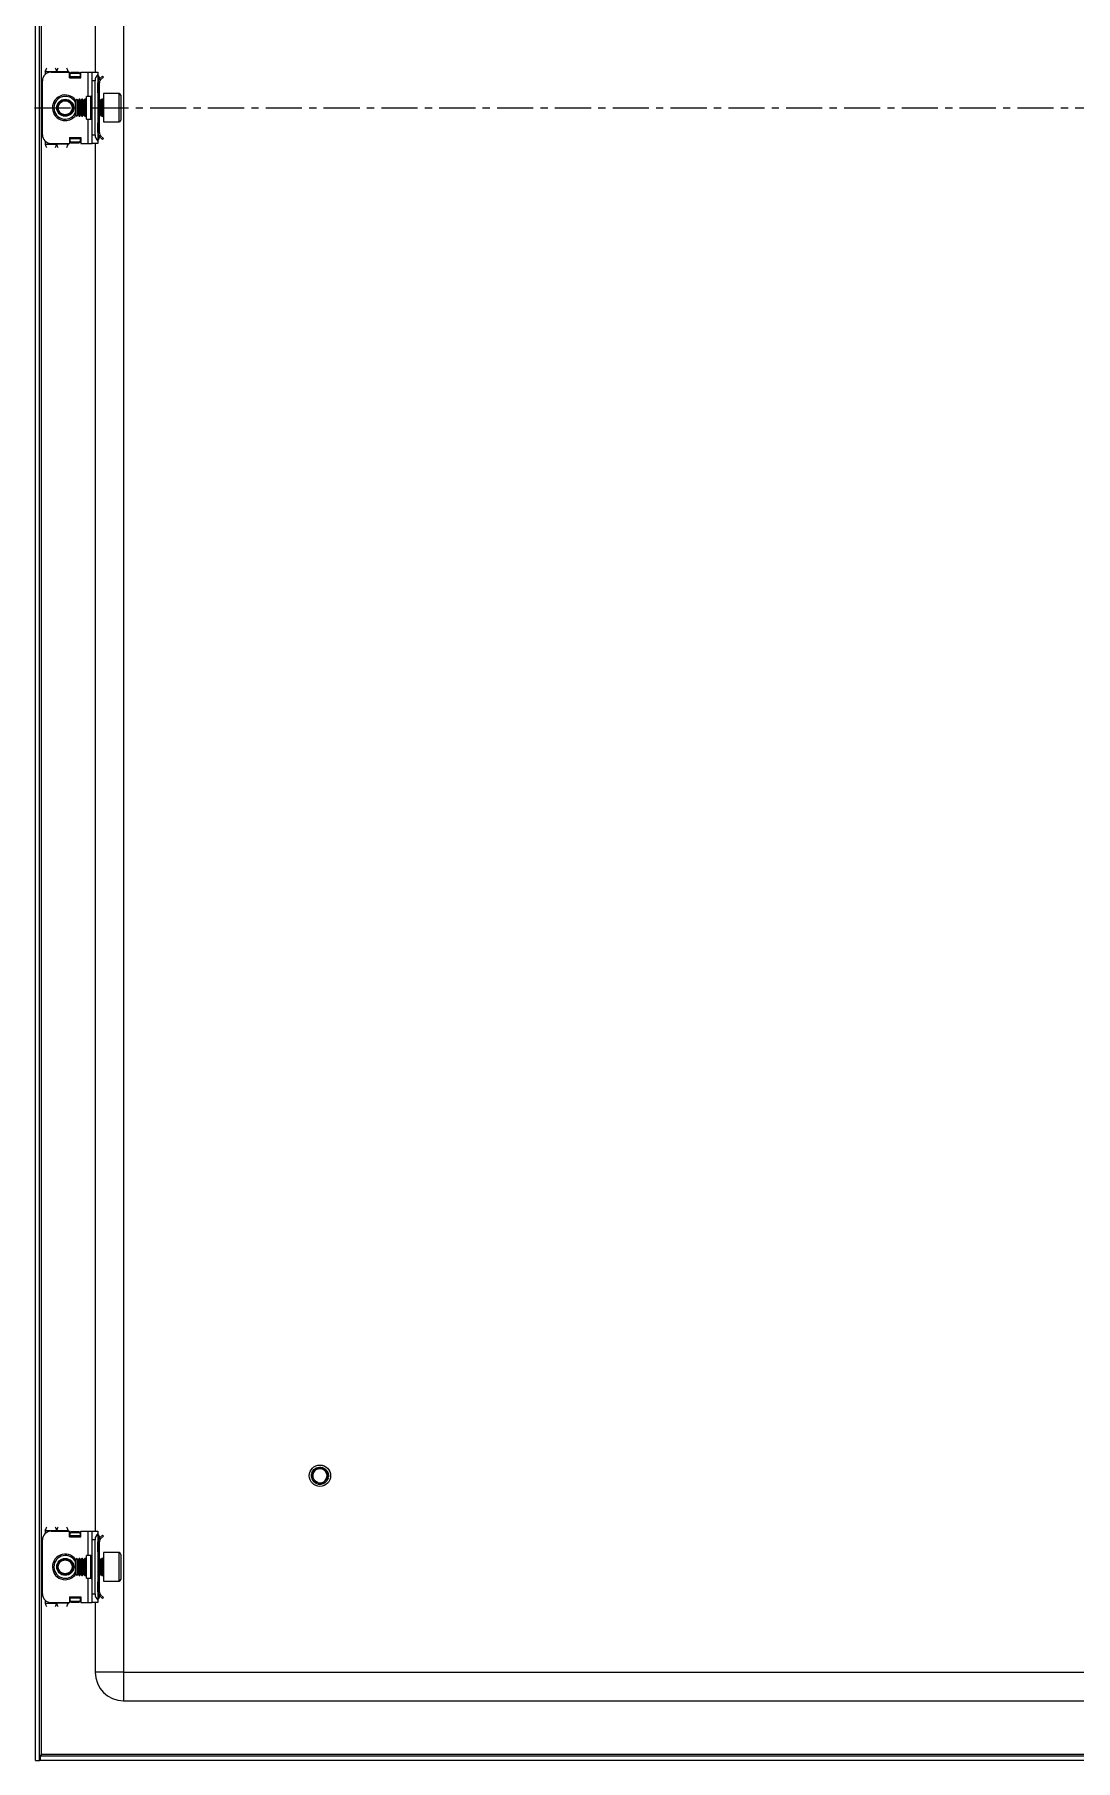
# Model space of a CAD drawing. Header units: millimetres. Extents: x -462 to 1373, y -390 to 999.
# Drawn here: x 627 to 992, y -290 to 316 of the extents above; entities that cross this region are included whole.
import ezdxf

# ---------------------------------------------------------------- set-up
doc = ezdxf.new("R2010")
doc.units = ezdxf.units.MM
doc.linetypes.add('CENTERX2', pattern=[20.32, 12.7, -2.54, 2.54, -2.54])
doc.layers.add('FORMAT', color=7, linetype='Continuous')

msp = doc.modelspace()

# ---------------------------------------------------------------- linework, layer by layer
at = {"color": 7, "linetype": 'Continuous', "lineweight": 25}
for p, q in [((626.82, -290.4), (626.82, 870.6)), ((628.32, -290.4), (628.32, 870.6)), ((657.82, 839.6), (657.82, -259.4)), ((647.82, 790.1), (647.82, 302.6)), ((629.32, 280.6), (629.32, 299.6)), ((630.32, 302.85), (630.32, 301.84)), ((632.32, 302.6), (638.82, 302.6)), ((638.32, 302.85), (638.32, 302.6)), ((638.82, 300.6), (638.82, 302.6)), ((639.02, 302.48), (638.82, 302.48)), ((638.82, 300.6), (642.82, 300.6)), ((639.02, 300.6), (639.02, 302.48)), ((639.07, 302.22), (639.57, 302.58)), ((639.57, 302.22), (639.07, 301.87)), ((639.07, 301.87), (639.07, 302.22)), ((639.07, 300.95), (639.07, 301.87)), ((639.07, 300.6), (639.07, 300.95)), ((639.57, 302.58), (639.57, 302.22)), ((639.57, 302.58), (642.07, 302.58)), ((639.57, 302.22), (642.07, 302.22)), ((642.07, 302.22), (642.07, 302.58)), ((642.07, 302.58), (642.57, 302.22)), ((642.57, 301.87), (642.07, 302.22)), ((642.57, 302.22), (642.57, 301.87)), ((642.57, 301.87), (642.57, 300.95)), ((642.57, 300.95), (642.57, 300.6)), ((642.82, 300.6), (642.82, 302.6)), ((642.82, 302.6), (645.32, 302.6)), ((645.32, 302.6), (646.82, 302.6)), ((646.82, 302.6), (648.82, 302.6)), ((646.82, 299.6), (646.82, 302.6)), ((646.82, 280.6), (646.82, 299.6)), ((647.82, 280.6), (647.82, 299.6)), ((648.82, 302.6), (648.82, 301.84)), ((648.82, 301.84), (648.82, 278.36)), ((648.82, 301.51), (649.03, 301.31)), ((649.32, 298.85), (648.82, 298.85)), ((648.82, 295.35), (648.82, 298.85)), ((649.32, 300.6), (649.32, 300.14)), ((649.32, 295.35), (649.32, 298.85)), ((649.4, 300.26), (650.38, 301.24)), ((649.76, 299.91), (649.4, 300.26)), ((649.76, 299.91), (650.73, 300.89)), ((650.38, 301.24), (650.73, 300.89)), ((641.37, 293.1), (640.82, 292.55)), ((640.82, 292.55), (640.82, 288.78)), ((641.43, 293.1), (641.37, 293.1)), ((641.37, 293.1), (641.37, 288.48)), ((641.82, 292.55), (641.43, 293.1)), ((641.43, 293.1), (641.43, 292.63)), ((641.43, 292.63), (641.43, 287.1)), ((642.21, 293.1), (641.82, 292.55)), ((641.82, 292.55), (641.82, 292.16)), ((641.82, 292.16), (641.82, 287.65)), ((642.43, 293.1), (642.21, 293.1)), ((642.21, 293.1), (642.21, 292.63)), ((642.21, 292.63), (642.21, 287.1)), ((642.82, 292.55), (642.43, 293.1)), ((642.43, 293.1), (642.43, 292.63)), ((642.43, 292.63), (642.43, 287.1)), ((643.21, 293.1), (642.82, 292.55)), ((642.82, 292.55), (642.82, 292.16)), ((642.82, 292.16), (642.82, 287.65)), ((643.43, 293.1), (643.21, 293.1)), ((643.21, 293.1), (643.21, 292.63)), ((643.21, 292.63), (643.21, 287.1)), ((643.82, 292.55), (643.43, 293.1)), ((643.43, 293.1), (643.43, 292.63)), ((643.43, 292.63), (643.43, 287.1)), ((644.21, 293.1), (643.82, 292.55)), ((643.82, 292.55), (643.82, 292.16)), ((643.82, 292.16), (643.82, 287.65)), ((644.43, 293.1), (644.21, 293.1)), ((644.21, 293.1), (644.21, 292.63)), ((644.21, 292.63), (644.21, 287.1)), ((644.82, 292.55), (644.43, 293.1)), ((644.43, 293.1), (644.43, 292.63)), ((644.43, 292.63), (644.43, 287.1)), ((646.32, 294.1), (644.82, 294.1)), ((644.82, 286.1), (644.82, 294.1)), ((649.32, 295.35), (648.82, 295.35)), ((649.21, 293.1), (648.82, 292.55)), ((649.43, 293.1), (649.21, 293.1)), ((649.21, 293.1), (649.21, 292.63)), ((649.21, 292.63), (649.21, 287.1)), ((649.32, 293.1), (649.32, 295.35)), ((649.82, 292.55), (649.43, 293.1)), ((649.43, 293.1), (649.43, 292.63)), ((649.43, 292.63), (649.43, 287.1)), ((650.21, 293.1), (649.82, 292.55)), ((649.82, 292.55), (649.82, 292.16)), ((649.82, 292.16), (649.82, 287.65)), ((650.57, 293.1), (650.21, 293.1)), ((650.21, 293.1), (650.21, 292.63)), ((650.21, 292.63), (650.21, 287.1)), ((656.22, 295.1), (650.82, 295.1)), ((650.82, 295.1), (650.82, 287.41)), ((656.82, 294.5), (656.82, 287.73)), ((640.82, 288.78), (640.82, 287.65)), ((640.82, 287.65), (641.37, 287.1)), ((641.37, 288.48), (641.37, 287.1)), ((641.37, 287.1), (641.43, 287.1)), ((641.43, 287.1), (641.82, 287.65)), ((641.82, 287.65), (642.21, 287.1)), ((642.21, 287.1), (642.43, 287.1)), ((642.43, 287.1), (642.82, 287.65)), ((642.82, 287.65), (643.21, 287.1)), ((643.21, 287.1), (643.43, 287.1)), ((643.43, 287.1), (643.82, 287.65)), ((643.82, 287.65), (644.21, 287.1)), ((644.21, 287.1), (644.43, 287.1)), ((644.43, 287.1), (644.82, 287.65)), ((644.82, 286.1), (646.32, 286.1)), ((648.82, 287.65), (649.21, 287.1)), ((649.21, 287.1), (649.43, 287.1)), ((649.32, 284.85), (649.32, 287.1)), ((649.43, 287.1), (649.82, 287.65)), ((649.82, 287.65), (650.21, 287.1)), ((650.21, 287.1), (650.57, 287.1)), ((650.82, 287.41), (650.82, 285.1)), ((650.82, 285.1), (656.22, 285.1)), ((656.82, 287.73), (656.82, 285.7)), ((638.82, 279.6), (638.82, 277.6)), ((638.82, 279.6), (642.82, 279.6)), ((639.02, 277.72), (639.02, 279.6)), ((639.07, 279.25), (639.07, 279.6)), ((639.07, 278.33), (639.07, 279.25)), ((642.57, 279.6), (642.57, 279.25)), ((642.57, 279.25), (642.57, 278.33)), ((642.82, 279.6), (642.82, 277.6)), ((646.82, 277.6), (646.82, 280.6)), ((648.82, 284.85), (649.32, 284.85)), ((648.82, 281.35), (648.82, 284.85)), ((649.32, 281.35), (648.82, 281.35)), ((649.03, 278.89), (648.82, 278.69)), ((649.32, 281.35), (649.32, 284.85)), ((649.32, 279.6), (649.32, 279.99)), ((649.76, 280.29), (649.4, 279.94)), ((649.4, 279.94), (650.38, 278.96)), ((649.76, 280.29), (650.73, 279.31)), ((650.38, 278.96), (650.73, 279.31)), ((630.32, 278.36), (630.32, 277.35)), ((632.32, 277.6), (638.82, 277.6)), ((638.32, 277.6), (638.32, 277.35)), ((638.82, 277.72), (639.02, 277.72)), ((639.07, 278.33), (639.57, 277.98)), ((639.07, 277.98), (639.07, 278.33)), ((639.57, 277.63), (639.07, 277.98)), ((642.07, 277.98), (639.57, 277.98)), ((639.57, 277.98), (639.57, 277.63)), ((642.07, 277.63), (639.57, 277.63)), ((642.07, 277.98), (642.57, 278.33)), ((642.07, 277.63), (642.07, 277.98)), ((642.57, 277.98), (642.07, 277.63)), ((642.57, 278.33), (642.57, 277.98)), ((642.82, 277.6), (645.32, 277.6)), ((645.32, 277.6), (646.82, 277.6)), ((648.82, 277.6), (646.82, 277.6)), ((647.82, 277.6), (647.82, -209.9)), ((648.82, 278.36), (648.82, 277.6)), ((725.28, -187.82), (725.55, -187.7)), ((725.84, -187.56), (726.13, -187.5)), ((726.22, -187.46), (726.18, -187.47)), ((726.37, -187.44), (726.55, -187.41)), ((727.36, -187.45), (727.32, -187.44)), ((727.54, -187.49), (727.49, -187.48)), ((727.72, -187.54), (727.67, -187.52)), ((727.72, -187.54), (727.92, -187.64)), ((727.89, -187.6), (727.85, -187.58)), ((728.25, -187.76), (728.21, -187.74)), ((728.25, -187.76), (728.25, -187.87)), ((728.43, -187.87), (728.39, -187.84)), ((723.83, -190.2), (723.82, -190.25)), ((723.82, -190.4), (723.82, -190.4)), ((723.83, -190.2), (723.89, -189.89)), ((723.85, -190), (723.84, -190.05)), ((723.88, -189.79), (723.87, -189.84)), ((723.93, -189.6), (723.92, -189.65)), ((723.98, -189.42), (723.97, -189.46)), ((724.03, -189.32), (724.15, -189.09)), ((724.04, -189.28), (724.14, -189.1)), ((724.53, -191.27), (724.36, -190.86)), ((724.66, -192.48), (724.54, -192.35)), ((724.55, -192.36), (724.56, -192.38)), ((724.58, -188.47), (724.7, -188.28)), ((724.66, -192.48), (724.69, -192.51)), ((724.8, -192.62), (724.84, -192.65)), ((724.96, -192.75), (725, -192.78)), ((725.12, -192.87), (725.16, -192.9)), ((726.45, -193.37), (725.98, -193.28)), ((726.62, -193.39), (727.37, -193.32)), ((727.51, -193.32), (727.55, -193.31)), ((727.7, -193.27), (727.75, -193.25)), ((727.89, -193.2), (727.94, -193.18)), ((728.27, -193.03), (728.04, -193.11)), ((728.08, -193.12), (728.13, -193.1)), ((728.44, -192.92), (728.24, -193.04)), ((728.26, -192.96), (728.31, -193)), ((728.27, -193.03), (728.31, -193)), ((728.6, -187.98), (728.56, -187.96)), ((728.6, -187.98), (728.81, -188.17)), ((728.76, -188.11), (728.72, -188.08)), ((728.91, -188.25), (728.88, -188.22)), ((729.04, -188.39), (729.01, -188.35)), ((729.63, -189.36), (729.63, -189.35)), ((729.73, -191.1), (729.66, -191.34)), ((729.69, -189.54), (729.68, -189.49)), ((729.68, -191.29), (729.7, -191.25)), ((729.74, -189.71), (729.73, -189.67)), ((729.73, -191.1), (729.75, -191.06)), ((729.78, -189.9), (729.77, -189.85)), ((729.78, -190.9), (729.78, -190.86)), ((729.82, -190.29), (729.79, -190.53)), ((729.82, -190.49), (729.79, -190.75)), ((729.8, -190.09), (729.8, -190.04)), ((729.8, -190.7), (729.81, -190.65)), ((729.82, -190.29), (729.81, -190.24)), ((729.82, -190.49), (729.82, -190.44)), ((630.32, -209.65), (630.32, -210.66)), ((632.32, -209.9), (638.82, -209.9)), ((638.32, -209.65), (638.32, -209.9)), ((638.82, -211.9), (638.82, -209.9)), ((639.02, -210.02), (638.82, -210.02)), ((638.82, -211.9), (642.82, -211.9)), ((639.02, -211.9), (639.02, -210.02)), ((639.07, -210.28), (639.57, -209.92)), ((639.57, -210.28), (639.07, -210.63)), ((639.07, -210.63), (639.07, -210.28)), ((639.07, -211.55), (639.07, -210.63)), ((639.07, -211.9), (639.07, -211.55)), ((639.57, -209.92), (639.57, -210.28)), ((639.57, -209.92), (642.07, -209.92)), ((639.57, -210.28), (642.07, -210.28)), ((642.07, -210.28), (642.07, -209.92)), ((642.07, -209.92), (642.57, -210.28)), ((642.57, -210.63), (642.07, -210.28)), ((642.57, -210.28), (642.57, -210.63)), ((642.57, -210.63), (642.57, -211.55)), ((642.57, -211.55), (642.57, -211.9)), ((642.82, -211.9), (642.82, -209.9)), ((642.82, -209.9), (645.32, -209.9)), ((645.32, -209.9), (646.82, -209.9)), ((646.82, -212.9), (646.82, -209.9)), ((646.82, -209.9), (648.82, -209.9)), ((648.82, -209.9), (648.82, -210.66)), ((648.82, -210.66), (648.82, -234.14)), ((648.82, -210.99), (649.03, -211.19)), ((649.32, -211.9), (649.32, -212.36)), ((649.4, -212.24), (650.38, -211.26)), ((649.76, -212.59), (650.73, -211.61)), ((650.38, -211.26), (650.73, -211.61)), ((629.32, -231.9), (629.32, -212.9)), ((646.82, -231.9), (646.82, -212.9)), ((647.82, -231.9), (647.82, -212.9)), ((649.32, -213.65), (648.82, -213.65)), ((648.82, -217.15), (648.82, -213.65)), ((649.32, -217.15), (648.82, -217.15)), ((649.32, -217.15), (649.32, -213.65)), ((649.32, -219.4), (649.32, -217.15)), ((649.76, -212.59), (649.4, -212.24)), ((656.22, -217.4), (650.82, -217.4)), ((650.82, -217.4), (650.82, -227.4)), ((656.82, -218), (656.82, -226.8)), ((641.37, -219.4), (640.82, -219.95)), ((640.82, -219.95), (640.82, -224.85)), ((641.43, -219.4), (641.37, -219.4)), ((641.37, -219.4), (641.37, -225.4)), ((641.82, -219.95), (641.43, -219.4)), ((641.43, -219.4), (641.43, -224.93)), ((642.21, -219.4), (641.82, -219.95)), ((641.82, -219.95), (641.82, -224.46)), ((642.43, -219.4), (642.21, -219.4)), ((642.21, -219.4), (642.21, -224.93)), ((642.82, -219.95), (642.43, -219.4)), ((642.43, -219.4), (642.43, -224.93)), ((643.21, -219.4), (642.82, -219.95)), ((642.82, -219.95), (642.82, -224.46)), ((643.43, -219.4), (643.21, -219.4)), ((643.21, -219.4), (643.21, -224.93)), ((643.82, -219.95), (643.43, -219.4)), ((643.43, -219.4), (643.43, -224.93)), ((644.21, -219.4), (643.82, -219.95)), ((643.82, -219.95), (643.82, -224.46)), ((644.43, -219.4), (644.21, -219.4)), ((644.21, -219.4), (644.21, -224.93)), ((644.82, -219.95), (644.43, -219.4)), ((644.43, -219.4), (644.43, -224.93)), ((646.32, -218.4), (644.82, -218.4)), ((644.82, -226.4), (644.82, -218.4)), ((649.21, -219.4), (648.82, -219.95)), ((649.43, -219.4), (649.21, -219.4)), ((649.21, -219.4), (649.21, -224.93)), ((649.82, -219.95), (649.43, -219.4)), ((649.43, -219.4), (649.43, -224.93)), ((650.21, -219.4), (649.82, -219.95)), ((649.82, -219.95), (649.82, -224.46)), ((650.57, -219.4), (650.21, -219.4)), ((650.21, -219.4), (650.21, -224.93)), ((640.82, -224.85), (641.37, -225.4)), ((641.37, -225.4), (641.43, -225.4)), ((641.43, -225.4), (641.82, -224.85)), ((641.43, -224.93), (641.43, -225.4)), ((641.82, -224.46), (641.82, -224.85)), ((641.82, -224.85), (642.21, -225.4)), ((642.21, -224.93), (642.21, -225.4)), ((642.21, -225.4), (642.43, -225.4)), ((642.43, -225.4), (642.82, -224.85)), ((642.43, -224.93), (642.43, -225.4)), ((642.82, -224.46), (642.82, -224.85)), ((642.82, -224.85), (643.21, -225.4)), ((643.21, -224.93), (643.21, -225.4)), ((643.21, -225.4), (643.43, -225.4)), ((643.43, -225.4), (643.82, -224.85)), ((643.43, -224.93), (643.43, -225.4)), ((643.82, -224.46), (643.82, -224.85)), ((643.82, -224.85), (644.21, -225.4)), ((644.21, -224.93), (644.21, -225.4)), ((644.21, -225.4), (644.43, -225.4)), ((644.43, -225.4), (644.82, -224.85)), ((644.43, -224.93), (644.43, -225.4)), ((644.82, -226.4), (646.32, -226.4)), ((648.82, -224.85), (649.21, -225.4)), ((648.82, -231.15), (648.82, -227.65)), ((648.82, -227.65), (649.32, -227.65)), ((649.21, -224.93), (649.21, -225.4)), ((649.21, -225.4), (649.43, -225.4)), ((649.32, -227.65), (649.32, -225.4)), ((649.32, -231.15), (649.32, -227.65)), ((649.43, -225.4), (649.82, -224.85)), ((649.43, -224.93), (649.43, -225.4)), ((649.82, -224.46), (649.82, -224.85)), ((649.82, -224.85), (650.21, -225.4)), ((650.21, -224.93), (650.21, -225.4)), ((650.21, -225.4), (650.57, -225.4)), ((650.82, -227.4), (656.22, -227.4)), ((630.32, -234.14), (630.32, -235.15)), ((632.32, -234.9), (638.82, -234.9)), ((638.32, -234.9), (638.32, -235.15)), ((638.82, -232.9), (638.82, -234.9)), ((638.82, -232.9), (642.82, -232.9)), ((638.82, -234.78), (639.02, -234.78)), ((639.02, -234.78), (639.02, -232.9)), ((639.07, -233.25), (639.07, -232.9)), ((639.07, -234.17), (639.07, -233.25)), ((639.07, -234.52), (639.07, -234.17)), ((639.07, -234.17), (639.57, -234.52)), ((639.57, -234.87), (639.07, -234.52)), ((639.57, -234.52), (639.57, -234.87)), ((642.07, -234.52), (639.57, -234.52)), ((642.07, -234.87), (639.57, -234.87)), ((642.07, -234.52), (642.57, -234.17)), ((642.07, -234.87), (642.07, -234.52)), ((642.57, -234.52), (642.07, -234.87)), ((642.57, -232.9), (642.57, -233.25)), ((642.57, -233.25), (642.57, -234.17)), ((642.57, -234.17), (642.57, -234.52)), ((642.82, -232.9), (642.82, -234.9)), ((642.82, -234.9), (645.32, -234.9)), ((645.32, -234.9), (646.82, -234.9)), ((646.82, -234.9), (646.82, -231.9)), ((648.82, -234.9), (646.82, -234.9)), ((647.82, -234.9), (647.82, -259.4)), ((649.32, -231.15), (648.82, -231.15)), ((649.03, -233.61), (648.82, -233.81)), ((648.82, -234.14), (648.82, -234.9)), ((649.32, -232.9), (649.32, -232.51)), ((649.76, -232.21), (649.4, -232.56)), ((649.4, -232.56), (650.38, -233.54)), ((649.76, -232.21), (650.73, -233.19)), ((650.38, -233.54), (650.73, -233.19)), ((657.82, -259.4), (1341.82, -259.4)), ((657.82, -269.4), (1341.82, -269.4)), ((626.82, -290.4), (628.32, -290.4)), ((1371.12, -288.9), (628.52, -288.9)), ((628.52, -288.9), (628.52, -290.4)), ((1371.12, -290.4), (628.52, -290.4)), ((628.67, -288.9), (628.92, -288.3))]:
    msp.add_line(p, q, dxfattribs=at)
at = {"color": 8, "linetype": 'Continuous', "lineweight": 18}
for p, q in [((628.92, -288.3), (628.92, 868.5)), ((630.32, 302.85), (634.32, 302.85)), ((634.32, 302.85), (638.32, 302.85)), ((642.57, 300.95), (639.07, 300.95)), ((645.32, 294.1), (645.32, 302.6)), ((647.82, 299.6), (646.82, 299.6)), ((648.82, 301.1), (649.03, 301.31)), ((648.82, 300.6), (649.32, 300.6)), ((646.32, 286.1), (646.32, 294.1)), ((650.57, 287.1), (650.57, 293.1)), ((656.22, 287.41), (656.22, 295.1)), ((645.32, 277.6), (645.32, 286.1)), ((656.22, 285.1), (656.22, 287.41)), ((639.07, 279.25), (642.57, 279.25)), ((646.82, 280.6), (647.82, 280.6)), ((648.82, 279.6), (649.32, 279.6)), ((648.82, 279.1), (649.03, 278.89)), ((630.32, 277.35), (634.32, 277.35)), ((638.32, 277.35), (634.32, 277.35)), ((630.32, -209.65), (634.32, -209.65)), ((634.32, -209.65), (638.32, -209.65)), ((642.57, -211.55), (639.07, -211.55)), ((645.32, -218.4), (645.32, -209.9)), ((648.82, -211.4), (649.03, -211.19)), ((648.82, -211.9), (649.32, -211.9)), ((647.82, -212.9), (646.82, -212.9)), ((656.22, -227.4), (656.22, -217.4)), ((646.32, -226.4), (646.32, -218.4)), ((650.57, -220.78), (650.57, -219.4)), ((650.57, -225.4), (650.57, -220.78)), ((645.32, -234.9), (645.32, -226.4)), ((630.32, -235.15), (634.32, -235.15)), ((638.32, -235.15), (634.32, -235.15)), ((639.07, -233.25), (642.57, -233.25)), ((646.82, -231.9), (647.82, -231.9)), ((648.82, -232.9), (649.32, -232.9)), ((648.82, -233.4), (649.03, -233.61)), ((657.82, -259.4), (647.82, -259.4)), ((657.82, -259.4), (657.82, -269.4)), ((1370.72, -288.3), (628.92, -288.3))]:
    msp.add_line(p, q, dxfattribs=at)
at = {"color": 7, "linetype": 'Continuous', "lineweight": 25}
for centre, radius in [((637.32, 290.1), 3), ((637.32, 290.1), 2.76), ((637.32, 290.1), 2.45), ((726.82, -190.4), 3.75), ((637.32, -222.4), 3), ((637.32, -222.4), 2.76), ((637.32, -222.4), 2.45)]:
    msp.add_circle(centre, radius, dxfattribs=at)
for centre, radius, start, end in [((632.32, 299.6), 3, 90, 180), ((650.82, 299.6), 3, 131.81031, 180), ((648.32, 300.6), 1, 360, 45), ((637.32, 290.1), 4, 90, 331.04498), ((637.32, 290.1), 4, 28.95502, 90), ((646.32, 294.6), 0.5, 270, 360), ((650.57, 293.35), 0.25, 270, 0), ((656.22, 294.5), 0.6, 0, 90), ((646.32, 285.6), 0.5, 0, 90), ((650.57, 286.85), 0.25, 360, 90), ((656.22, 285.7), 0.6, 270, 360), ((632.32, 280.6), 3, 180, 270), ((650.82, 280.6), 3, 180, 228.18969), ((648.32, 279.6), 1, 315, 360), ((726.82, -190.4), 2.5, 48.59442, 108.59442), ((726.82, -190.4), 3, 180, 220.74374), ((726.82, -190.4), 2.5, 168.59442, 190.51652), ((726.82, -190.4), 2.5, 108.59442, 168.59442), ((726.82, -190.4), 3, 239.92857, 266.21929), ((726.82, -190.4), 2.5, 255.88813, 288.59442), ((726.82, -190.4), 2.5, 288.59442, 348.59442), ((726.82, -190.4), 2.5, 348.59442, 48.59442), ((632.32, -212.9), 3, 90, 180), ((650.82, -212.9), 3, 131.81031, 180), ((648.32, -211.9), 1, 360, 45), ((646.32, -217.9), 0.5, 270, 360), ((656.22, -218), 0.6, 0, 90), ((637.32, -222.4), 4, 90, 331.04498), ((637.32, -222.4), 4, 28.95502, 90), ((650.57, -219.15), 0.25, 270, 0), ((646.32, -226.9), 0.5, 0, 90), ((650.57, -225.65), 0.25, 360, 90), ((656.22, -226.8), 0.6, 270, 360), ((632.32, -231.9), 3, 180, 270), ((650.82, -231.9), 3, 180, 228.18969), ((648.32, -232.9), 1, 315, 360), ((657.82, -259.4), 10, 180, 270)]:
    msp.add_arc(centre, radius, start, end, dxfattribs=at)
at = {"color": 8, "linetype": 'Continuous', "lineweight": 18}
for centre, start, end in [((637.32, 290.1), 35.46217, 270), ((637.32, 290.1), 270, 324.53783), ((637.32, -222.4), 35.46217, 270), ((637.32, -222.4), 270, 324.53783)]:
    msp.add_arc(centre, 4.5, start, end, dxfattribs=at)
at = {"color": 7, "linetype": 'Continuous', "lineweight": 25}
for points, knots in [([(630.32, 302.85), (630.41, 303.09), (630.6, 303.58), (630.8, 303.98), (630.89, 304.17)], [0, 0, 0, 0, 0.502065, 1, 1, 1, 1]), ([(633.75, 304.16), (633.83, 304.01), (634, 303.66), (634.19, 303.17), (634.3, 302.89), (634.32, 302.85)], [0, 0, 0, 0, 0.4154826, 0.9171518, 1, 1, 1, 1]), ([(634.32, 302.85), (634.41, 303.09), (634.6, 303.58), (634.8, 303.98), (634.89, 304.17)], [0, 0, 0, 0, 0.502065, 1, 1, 1, 1]), ([(637.75, 304.16), (637.83, 304.01), (638, 303.66), (638.19, 303.17), (638.3, 302.89), (638.32, 302.85)], [0, 0, 0, 0, 0.415483, 0.917152, 1, 1, 1, 1]), ([(649.4, 300.26), (649.25, 300.08), (648.95, 299.7), (648.82, 299.17), (648.82, 298.89), (648.82, 298.85)], [0, 0, 0, 0, 0.461863, 0.923726, 1, 1, 1, 1]), ([(649.76, 299.91), (649.64, 299.76), (649.46, 299.53), (649.34, 299.15), (649.32, 298.95), (649.32, 298.85)], [0, 0, 0, 0, 0.485042, 0.738404, 1, 1, 1, 1]), ([(648.82, 281.35), (648.84, 281.11), (648.9, 280.63), (649.18, 280.17), (649.38, 279.96), (649.4, 279.94)], [0, 0, 0, 0, 0.4618628, 0.9237257, 1, 1, 1, 1]), ([(649.32, 281.35), (649.34, 281.16), (649.37, 280.87), (649.56, 280.52), (649.69, 280.37), (649.76, 280.29)], [0, 0, 0, 0, 0.485042, 0.738404, 1, 1, 1, 1]), ([(630.89, 276.04), (630.81, 276.2), (630.64, 276.54), (630.45, 277.03), (630.33, 277.31), (630.32, 277.35)], [0, 0, 0, 0, 0.4154826, 0.9171518, 1, 1, 1, 1]), ([(634.32, 277.35), (634.22, 277.11), (634.03, 276.62), (633.84, 276.22), (633.75, 276.03)], [0, 0, 0, 0, 0.502065, 1, 1, 1, 1]), ([(634.89, 276.04), (634.81, 276.2), (634.64, 276.54), (634.45, 277.03), (634.33, 277.31), (634.32, 277.35)], [0, 0, 0, 0, 0.415483, 0.917152, 1, 1, 1, 1]), ([(638.32, 277.35), (638.22, 277.11), (638.03, 276.62), (637.84, 276.22), (637.75, 276.03)], [0, 0, 0, 0, 0.502065, 1, 1, 1, 1]), ([(723.98, -189.42), (724.19, -188.99), (724.51, -188.35), (725.09, -187.95), (725.3, -187.82)], [0, 0, 0, 0, 0.657042, 1, 1, 1, 1]), ([(725.11, -187.93), (725.12, -187.92), (725.17, -187.89), (725.23, -187.87), (725.27, -187.85)], [0, 0, 0, 0, 0.230751, 1, 1, 1, 1]), ([(725.28, -187.82), (725.27, -187.83), (725.26, -187.84), (725.25, -187.84), (725.24, -187.85)], [0, 0, 0, 0, 0.480194, 1, 1, 1, 1]), ([(725.28, -187.82), (725.31, -187.84), (725.37, -187.88), (725.44, -187.95), (725.48, -188), (725.49, -188.02)], [0, 0, 0, 0, 0.362858, 0.693435, 1, 1, 1, 1]), ([(725.64, -188.08), (725.63, -188.08), (725.59, -188.07), (725.52, -188.04), (725.44, -187.99), (725.36, -187.92), (725.32, -187.85), (725.3, -187.82)], [0, 0, 0, 0, 0.084477, 0.253367, 0.470159, 0.686909, 1, 1, 1, 1]), ([(725.46, -187.72), (725.45, -187.73), (725.44, -187.74), (725.42, -187.74), (725.42, -187.75)], [0, 0, 0, 0, 0.477867, 1, 1, 1, 1]), ([(725.57, -188.03), (725.57, -188.01), (725.56, -187.96), (725.53, -187.89), (725.48, -187.81), (725.44, -187.77), (725.42, -187.75)], [0, 0, 0, 0, 0.154183, 0.462567, 0.728091, 1, 1, 1, 1]), ([(725.46, -187.72), (725.49, -187.75), (725.55, -187.78), (725.61, -187.86), (725.66, -187.94), (725.69, -188), (725.69, -188.04), (725.69, -188.05)], [0, 0, 0, 0, 0.260762, 0.494805, 0.723794, 0.94279, 1, 1, 1, 1]), ([(725.65, -187.64), (725.64, -187.64), (725.63, -187.65), (725.61, -187.65), (725.6, -187.66)], [0, 0, 0, 0, 0.476486, 1, 1, 1, 1]), ([(725.74, -188.05), (725.74, -188.04), (725.74, -187.98), (725.73, -187.9), (725.7, -187.81), (725.66, -187.73), (725.62, -187.68), (725.6, -187.66)], [0, 0, 0, 0, 0.114393, 0.350182, 0.585971, 0.790611, 1, 1, 1, 1]), ([(725.65, -187.64), (725.67, -187.63), (725.73, -187.6), (725.8, -187.59), (725.84, -187.58)], [0, 0, 0, 0, 0.301025, 1, 1, 1, 1]), ([(725.65, -187.64), (725.68, -187.66), (725.73, -187.71), (725.78, -187.78), (725.82, -187.87), (725.84, -187.95), (725.85, -188.01), (725.84, -188.05), (725.84, -188.06)], [0, 0, 0, 0, 0.218347, 0.41099, 0.598711, 0.777744, 0.945667, 1, 1, 1, 1]), ([(725.84, -187.56), (725.83, -187.57), (725.82, -187.57), (725.8, -187.58), (725.8, -187.58)], [0, 0, 0, 0, 0.4765794, 1, 1, 1, 1]), ([(725.87, -188.06), (725.87, -188.06), (725.89, -188.02), (725.89, -187.95), (725.9, -187.85), (725.88, -187.75), (725.85, -187.66), (725.81, -187.61), (725.8, -187.58)], [0, 0, 0, 0, 0.019058, 0.219488, 0.419831, 0.620151, 0.807785, 1, 1, 1, 1]), ([(725.84, -187.56), (725.87, -187.59), (725.91, -187.64), (725.96, -187.72), (725.98, -187.81), (725.99, -187.89), (725.99, -187.96), (725.98, -188), (725.97, -188.02)], [0, 0, 0, 0, 0.213002, 0.396975, 0.575181, 0.744364, 0.902779, 1, 1, 1, 1]), ([(726.03, -187.5), (726.03, -187.51), (726.01, -187.51), (726, -187.51), (725.99, -187.52)], [0, 0, 0, 0, 0.4789775, 1, 1, 1, 1]), ([(725.99, -188.02), (726, -187.99), (726.03, -187.94), (726.04, -187.85), (726.05, -187.76), (726.04, -187.65), (726.01, -187.57), (725.99, -187.52)], [0, 0, 0, 0, 0.147065, 0.321231, 0.495346, 0.669443, 1, 1, 1, 1]), ([(726.29, -187.8), (726.28, -187.81), (726.26, -187.86), (726.2, -187.94), (726.1, -188), (726.05, -188.02), (726.02, -188.03)], [0, 0, 0, 0, 0.153621, 0.528305, 0.811762, 1, 1, 1, 1]), ([(726.03, -187.5), (726.05, -187.53), (726.09, -187.59), (726.12, -187.68), (726.13, -187.76), (726.13, -187.84), (726.11, -187.92), (726.09, -187.97), (726.07, -188), (726.06, -188.01)], [0, 0, 0, 0, 0.195461, 0.359649, 0.517607, 0.666788, 0.806268, 0.936243, 1, 1, 1, 1]), ([(726.11, -187.96), (726.11, -187.96), (726.14, -187.92), (726.17, -187.83), (726.2, -187.72), (726.2, -187.63), (726.2, -187.55), (726.18, -187.5), (726.18, -187.47)], [0, 0, 0, 0, 0.001313, 0.309582, 0.493731, 0.677835, 0.837663, 1, 1, 1, 1]), ([(726.14, -187.97), (726.17, -187.95), (726.22, -187.91), (726.26, -187.84), (726.28, -187.81), (726.29, -187.8)], [0, 0, 0, 0, 0.41332, 0.833507, 1, 1, 1, 1]), ([(726.22, -187.46), (726.23, -187.49), (726.26, -187.54), (726.27, -187.62), (726.27, -187.71), (726.26, -187.78), (726.23, -187.87), (726.18, -187.93), (726.15, -187.96)], [0, 0, 0, 0, 0.162579, 0.32416, 0.478216, 0.623372, 0.759205, 1, 1, 1, 1]), ([(726.22, -187.46), (726.25, -187.45), (726.57, -187.39), (727.21, -187.38), (727.87, -187.56), (728.2, -187.74), (728.27, -187.77)], [0, 0, 0, 0, 0.044285, 0.46488, 0.894202, 1, 1, 1, 1]), ([(728.26, -188.08), (728.2, -188.05), (727.87, -187.87), (727.2, -187.69), (726.58, -187.72), (726.29, -187.8), (726.29, -187.8)], [0, 0, 0, 0, 0.102158, 0.551599, 0.99962, 1, 1, 1, 1]), ([(726.65, -187.43), (726.72, -187.42), (726.89, -187.39), (727.06, -187.41), (727.16, -187.42)], [0, 0, 0, 0, 0.399625, 1, 1, 1, 1]), ([(727.31, -187.46), (727.36, -187.46), (727.52, -187.47), (727.66, -187.52), (727.75, -187.55)], [0, 0, 0, 0, 0.353316, 1, 1, 1, 1]), ([(728.19, -188.06), (728.19, -188.05), (728.18, -188.02), (728.19, -187.95), (728.22, -187.86), (728.25, -187.8), (728.27, -187.77)], [0, 0, 0, 0, 0.058255, 0.305509, 0.64716, 1, 1, 1, 1]), ([(728.27, -188.08), (728.29, -188.06), (728.32, -188.01), (728.36, -187.93), (728.38, -187.87), (728.39, -187.84)], [0, 0, 0, 0, 0.351509, 0.671861, 1, 1, 1, 1]), ([(728.43, -187.87), (728.42, -187.9), (728.42, -187.97), (728.39, -188.07), (728.35, -188.15), (728.31, -188.2), (728.29, -188.22), (728.29, -188.22)], [0, 0, 0, 0, 0.275174, 0.522846, 0.765225, 0.99702, 1, 1, 1, 1]), ([(724.31, -190.11), (724.3, -190.12), (724.29, -190.16), (724.24, -190.21), (724.19, -190.26), (724.13, -190.31), (724.05, -190.35), (723.96, -190.38), (723.89, -190.4), (723.84, -190.4), (723.82, -190.4)], [0, 0, 0, 0, 0.060221, 0.18113, 0.301988, 0.42281, 0.589437, 0.75603, 0.87711, 1, 1, 1, 1]), ([(723.82, -190.41), (723.82, -190.36), (723.81, -190.28), (723.83, -190.2), (723.84, -190.18)], [0, 0, 0, 0, 0.659859, 1, 1, 1, 1]), ([(724.18, -190.27), (724.15, -190.26), (724.09, -190.24), (724, -190.23), (723.91, -190.23), (723.85, -190.25), (723.82, -190.25)], [0, 0, 0, 0, 0.237597, 0.5167288, 0.7555275, 1, 1, 1, 1]), ([(723.82, -190.41), (723.85, -190.39), (723.91, -190.36), (724, -190.33), (724.06, -190.33), (724.09, -190.33)], [0, 0, 0, 0, 0.371226, 0.708872, 1, 1, 1, 1]), ([(724.75, -192.18), (724.72, -192.16), (724.48, -191.94), (724.13, -191.48), (723.89, -190.87), (723.84, -190.52), (723.82, -190.4)], [0, 0, 0, 0, 0.050685, 0.485619, 0.826643, 1, 1, 1, 1]), ([(723.83, -190.2), (723.86, -190.19), (723.92, -190.16), (724.02, -190.14), (724.11, -190.14), (724.19, -190.16), (724.24, -190.18), (724.26, -190.19)], [0, 0, 0, 0, 0.235039, 0.445532, 0.651268, 0.847853, 1, 1, 1, 1]), ([(724.28, -190.16), (724.26, -190.14), (724.2, -190.1), (724.11, -190.06), (724.02, -190.04), (723.93, -190.03), (723.87, -190.04), (723.84, -190.05)], [0, 0, 0, 0, 0.189173, 0.404697, 0.62022, 0.807935, 1, 1, 1, 1]), ([(723.85, -190), (723.88, -189.99), (723.94, -189.96), (724.04, -189.96), (724.13, -189.97), (724.21, -189.99), (724.27, -190.02), (724.31, -190.05), (724.31, -190.06)], [0, 0, 0, 0, 0.214065, 0.402363, 0.585629, 0.760234, 0.923894, 1, 1, 1, 1]), ([(724.34, -190.05), (724.33, -190.04), (724.3, -190), (724.24, -189.95), (724.15, -189.9), (724.06, -189.86), (723.97, -189.84), (723.9, -189.84), (723.87, -189.84)], [0, 0, 0, 0, 0.069872, 0.258455, 0.446951, 0.635422, 0.81547, 1, 1, 1, 1]), ([(723.88, -189.79), (723.92, -189.79), (723.98, -189.77), (724.08, -189.78), (724.16, -189.8), (724.24, -189.84), (724.3, -189.88), (724.33, -189.91), (724.34, -189.93)], [0, 0, 0, 0, 0.2088985, 0.3885872, 0.5624279, 0.7272952, 0.881578, 1, 1, 1, 1]), ([(724.35, -189.9), (724.33, -189.88), (724.3, -189.84), (724.24, -189.78), (724.17, -189.73), (724.09, -189.69), (724, -189.66), (723.94, -189.65), (723.92, -189.65)], [0, 0, 0, 0, 0.137266, 0.30795, 0.478578, 0.649185, 0.822833, 1, 1, 1, 1]), ([(723.93, -189.6), (723.96, -189.6), (724.02, -189.6), (724.1, -189.61), (724.18, -189.64), (724.25, -189.69), (724.31, -189.74), (724.35, -189.79), (724.37, -189.83), (724.37, -189.85)], [0, 0, 0, 0, 0.165667, 0.330522, 0.488809, 0.638525, 0.778629, 0.909213, 1, 1, 1, 1]), ([(724.35, -189.76), (724.34, -189.75), (724.32, -189.71), (724.27, -189.64), (724.2, -189.57), (724.12, -189.52), (724.04, -189.48), (723.99, -189.47), (723.97, -189.46)], [0, 0, 0, 0, 0.076151, 0.276704, 0.47712, 0.677473, 0.837574, 1, 1, 1, 1]), ([(723.98, -189.42), (724.01, -189.42), (724.07, -189.43), (724.15, -189.46), (724.22, -189.5), (724.28, -189.56), (724.32, -189.61), (724.35, -189.68), (724.37, -189.73), (724.38, -189.77), (724.38, -189.78)], [0, 0, 0, 0, 0.1540267, 0.3070949, 0.4528616, 0.5901228, 0.718565, 0.8388555, 0.9524699, 1, 1, 1, 1]), ([(724.06, -189.29), (724.07, -189.23), (724.1, -189.1), (724.17, -188.99), (724.2, -188.93)], [0, 0, 0, 0, 0.462482, 1, 1, 1, 1]), ([(724.19, -189.01), (724.21, -188.94), (724.29, -188.73), (724.46, -188.57), (724.57, -188.46)], [0, 0, 0, 0, 0.333789, 1, 1, 1, 1]), ([(724.27, -188.88), (724.29, -188.83), (724.39, -188.53), (724.64, -188.32), (724.84, -188.14)], [0, 0, 0, 0, 0.171865, 1, 1, 1, 1]), ([(724.31, -190.07), (724.3, -190.17), (724.29, -190.44), (724.33, -190.7), (724.36, -190.86)], [0, 0, 0, 0, 0.408521, 1, 1, 1, 1]), ([(724.37, -189.91), (724.37, -189.91), (724.36, -189.96), (724.34, -190.01), (724.31, -190.06), (724.31, -190.07)], [0, 0, 0, 0, 0.157682, 0.8030401, 1, 1, 1, 1]), ([(725.66, -188.04), (725.59, -188.08), (725.27, -188.26), (724.78, -188.73), (724.47, -189.31), (724.38, -189.65), (724.37, -189.71)], [0, 0, 0, 0, 0.104785, 0.513079, 0.918136, 1, 1, 1, 1]), ([(724.37, -189.71), (724.37, -189.74), (724.38, -189.81), (724.37, -189.87), (724.37, -189.91)], [0, 0, 0, 0, 0.544473, 1, 1, 1, 1]), ([(724.55, -188.43), (724.55, -188.44), (724.53, -188.46), (724.52, -188.48), (724.51, -188.49)], [0, 0, 0, 0, 0.296796, 1, 1, 1, 1]), ([(725.81, -192.63), (725.74, -192.6), (725.42, -192.44), (724.9, -192.02), (724.65, -191.52), (724.53, -191.27)], [0, 0, 0, 0, 0.130652, 0.560007, 1, 1, 1, 1]), ([(724.55, -192.36), (724.56, -192.33), (724.59, -192.29), (724.66, -192.23), (724.71, -192.2), (724.74, -192.18), (724.75, -192.18)], [0, 0, 0, 0, 0.315056, 0.630194, 0.945514, 1, 1, 1, 1]), ([(725.11, -192.23), (725.08, -192.22), (725.02, -192.21), (724.94, -192.21), (724.86, -192.22), (724.77, -192.24), (724.67, -192.29), (724.6, -192.34), (724.56, -192.38)], [0, 0, 0, 0, 0.149407, 0.278563, 0.407661, 0.536722, 0.727045, 1, 1, 1, 1]), ([(724.68, -188.3), (724.67, -188.3), (724.66, -188.31), (724.65, -188.33), (724.65, -188.33)], [0, 0, 0, 0, 0.4842322, 1, 1, 1, 1]), ([(724.66, -192.48), (724.67, -192.45), (724.7, -192.4), (724.76, -192.34), (724.83, -192.29), (724.9, -192.25), (724.97, -192.23), (725.05, -192.22), (725.1, -192.23), (725.12, -192.24)], [0, 0, 0, 0, 0.159446, 0.318034, 0.469983, 0.61348, 0.747649, 0.872856, 1, 1, 1, 1]), ([(725.17, -192.28), (725.17, -192.28), (725.13, -192.28), (725.07, -192.29), (724.98, -192.3), (724.9, -192.34), (724.82, -192.38), (724.75, -192.44), (724.71, -192.49), (724.69, -192.51)], [0, 0, 0, 0, 0.018281, 0.175639, 0.332896, 0.490097, 0.647274, 0.821632, 1, 1, 1, 1]), ([(724.75, -192.18), (724.77, -192.18), (724.81, -192.17), (724.9, -192.16), (725, -192.17), (725.08, -192.21), (725.16, -192.26), (725.25, -192.35), (725.32, -192.46), (725.34, -192.55), (725.35, -192.59)], [0, 0, 0, 0, 0.073646, 0.169563, 0.351373, 0.438893, 0.519676, 0.682906, 0.8512, 1, 1, 1, 1]), ([(724.81, -188.17), (724.81, -188.18), (724.79, -188.19), (724.78, -188.2), (724.78, -188.2)], [0, 0, 0, 0, 0.485158, 1, 1, 1, 1]), ([(724.8, -192.62), (724.81, -192.59), (724.84, -192.52), (724.89, -192.44), (724.95, -192.38), (725.02, -192.34), (725.1, -192.31), (725.15, -192.29), (725.18, -192.29), (725.19, -192.29)], [0, 0, 0, 0, 0.198035, 0.367663, 0.531495, 0.686664, 0.831818, 0.981917, 1, 1, 1, 1]), ([(725.25, -192.36), (725.24, -192.36), (725.2, -192.37), (725.12, -192.39), (725.03, -192.44), (724.95, -192.5), (724.89, -192.57), (724.85, -192.62), (724.84, -192.65)], [0, 0, 0, 0, 0.0505, 0.241124, 0.431653, 0.622154, 0.808692, 1, 1, 1, 1]), ([(724.96, -188.05), (724.95, -188.05), (724.94, -188.06), (724.93, -188.07), (724.92, -188.08)], [0, 0, 0, 0, 0.484546, 1, 1, 1, 1]), ([(724.96, -192.75), (724.96, -192.72), (724.98, -192.65), (725.02, -192.56), (725.08, -192.49), (725.14, -192.44), (725.2, -192.4), (725.25, -192.39), (725.26, -192.38)], [0, 0, 0, 0, 0.209239, 0.392702, 0.571062, 0.740844, 0.899958, 1, 1, 1, 1]), ([(725.31, -192.46), (725.29, -192.47), (725.23, -192.5), (725.15, -192.55), (725.08, -192.62), (725.03, -192.7), (725.01, -192.75), (725, -192.78)], [0, 0, 0, 0, 0.172104, 0.391099, 0.610089, 0.802801, 1, 1, 1, 1]), ([(725.11, -187.93), (725.11, -187.94), (725.09, -187.95), (725.08, -187.95), (725.07, -187.96)], [0, 0, 0, 0, 0.482687, 1, 1, 1, 1]), ([(725.12, -192.87), (725.13, -192.84), (725.14, -192.77), (725.17, -192.68), (725.22, -192.6), (725.27, -192.54), (725.31, -192.51), (725.32, -192.5)], [0, 0, 0, 0, 0.240212, 0.454711, 0.664287, 0.864517, 1, 1, 1, 1]), ([(725.36, -192.61), (725.34, -192.63), (725.29, -192.67), (725.23, -192.74), (725.19, -192.82), (725.17, -192.87), (725.16, -192.9)], [0, 0, 0, 0, 0.228254, 0.510351, 0.752319, 1, 1, 1, 1]), ([(725.3, -192.99), (725.3, -192.95), (725.3, -192.88), (725.33, -192.78), (725.35, -192.72), (725.37, -192.7), (725.37, -192.7)], [0, 0, 0, 0, 0.357139, 0.680979, 0.998183, 1, 1, 1, 1]), ([(725.35, -192.59), (725.36, -192.6), (725.37, -192.65), (725.38, -192.72), (725.37, -192.81), (725.36, -192.91), (725.33, -192.97), (725.32, -193)], [0, 0, 0, 0, 0.113604, 0.31095, 0.508229, 0.75166, 1, 1, 1, 1]), ([(726.21, -192.82), (725.92, -192.77), (725.63, -192.72), (725.36, -192.59), (725.35, -192.59)], [0, 0, 0, 0, 0.9656715, 1, 1, 1, 1]), ([(726.02, -188.03), (726.01, -188.03), (725.96, -188.05), (725.88, -188.06), (725.78, -188.06), (725.71, -188.05), (725.67, -188.04), (725.66, -188.04)], [0, 0, 0, 0, 0.099011, 0.388276, 0.61301, 0.895384, 1, 1, 1, 1]), ([(726.21, -192.82), (726.12, -192.79), (725.98, -192.73), (725.85, -192.66), (725.81, -192.63)], [0, 0, 0, 0, 0.681733, 1, 1, 1, 1]), ([(726.19, -193.33), (726.22, -193.34), (726.26, -193.35), (726.3, -193.36), (726.32, -193.36)], [0, 0, 0, 0, 0.621535, 1, 1, 1, 1]), ([(727.37, -193.32), (727.36, -193.31), (727.34, -193.26), (727.32, -193.18), (727.32, -193.1), (727.34, -193.03), (727.38, -192.95), (727.44, -192.87), (727.53, -192.8), (727.59, -192.78), (727.62, -192.77)], [0, 0, 0, 0, 0.098631, 0.238541, 0.378532, 0.49895, 0.601027, 0.777401, 0.9101, 1, 1, 1, 1]), ([(727.52, -192.82), (727.51, -192.82), (727.48, -192.85), (727.45, -192.91), (727.4, -192.99), (727.37, -193.08), (727.36, -193.17), (727.36, -193.26), (727.36, -193.3), (727.37, -193.32)], [0, 0, 0, 0, 0.036757, 0.196192, 0.355485, 0.51469, 0.719746, 0.882005, 1, 1, 1, 1]), ([(727.51, -193.32), (727.49, -193.29), (727.47, -193.24), (727.44, -193.16), (727.43, -193.07), (727.44, -192.99), (727.47, -192.9), (727.51, -192.84), (727.54, -192.81)], [0, 0, 0, 0, 0.16279, 0.324686, 0.479688, 0.626058, 0.76302, 1, 1, 1, 1]), ([(727.6, -192.79), (727.58, -192.81), (727.56, -192.86), (727.53, -192.95), (727.51, -193.04), (727.51, -193.17), (727.54, -193.26), (727.55, -193.31)], [0, 0, 0, 0, 0.13286, 0.29106, 0.491007, 0.69089, 1, 1, 1, 1]), ([(727.7, -193.27), (727.68, -193.24), (727.64, -193.19), (727.6, -193.1), (727.58, -193.02), (727.58, -192.93), (727.59, -192.86), (727.6, -192.8), (727.62, -192.78), (727.62, -192.77)], [0, 0, 0, 0, 0.198483, 0.367712, 0.531083, 0.685778, 0.830503, 0.965152, 1, 1, 1, 1]), ([(727.62, -192.77), (727.63, -192.77), (727.68, -192.75), (727.75, -192.74), (727.85, -192.74), (727.94, -192.75), (728.03, -192.78), (728.11, -192.81), (728.19, -192.86), (728.24, -192.91), (728.27, -192.94), (728.28, -192.95)], [0, 0, 0, 0, 0.0429601, 0.1733, 0.2742626, 0.4010814, 0.5277159, 0.6542588, 0.7807587, 0.9368521, 1, 1, 1, 1]), ([(727.71, -192.75), (727.71, -192.76), (727.69, -192.8), (727.67, -192.87), (727.66, -192.97), (727.67, -193.07), (727.7, -193.16), (727.73, -193.22), (727.75, -193.25)], [0, 0, 0, 0, 0.043388, 0.23288, 0.422274, 0.611632, 0.803279, 1, 1, 1, 1]), ([(727.89, -193.2), (727.87, -193.18), (727.82, -193.13), (727.77, -193.05), (727.73, -192.96), (727.72, -192.88), (727.72, -192.81), (727.73, -192.76), (727.73, -192.75)], [0, 0, 0, 0, 0.208724, 0.39105, 0.568219, 0.73683, 0.894853, 1, 1, 1, 1]), ([(727.83, -192.74), (727.83, -192.77), (727.82, -192.83), (727.82, -192.93), (727.85, -193.02), (727.88, -193.11), (727.92, -193.16), (727.94, -193.18)], [0, 0, 0, 0, 0.181695, 0.396783, 0.61186, 0.803681, 1, 1, 1, 1]), ([(728.08, -193.12), (728.05, -193.1), (728, -193.06), (727.94, -192.98), (727.9, -192.9), (727.87, -192.82), (727.87, -192.77), (727.86, -192.74)], [0, 0, 0, 0, 0.234253, 0.442787, 0.646465, 0.841043, 1, 1, 1, 1]), ([(727.97, -192.76), (727.97, -192.76), (727.97, -192.8), (727.99, -192.86), (728.02, -192.95), (728.07, -193.03), (728.11, -193.08), (728.13, -193.1)], [0, 0, 0, 0, 0.00279, 0.269575, 0.536371, 0.765499, 1, 1, 1, 1]), ([(728.27, -193.03), (728.24, -193.01), (728.18, -192.97), (728.11, -192.9), (728.07, -192.84), (728.05, -192.8), (728.05, -192.79)], [0, 0, 0, 0, 0.3195142, 0.6084926, 0.891527, 1, 1, 1, 1]), ([(728.47, -188.52), (728.46, -188.52), (728.43, -188.48), (728.38, -188.42), (728.33, -188.34), (728.29, -188.25), (728.27, -188.16), (728.27, -188.11), (728.26, -188.08)], [0, 0, 0, 0, 0.066273, 0.267344, 0.423096, 0.618734, 0.814089, 1, 1, 1, 1]), ([(728.28, -192.95), (728.35, -192.9), (728.7, -192.67), (729.19, -192.17), (729.42, -191.61), (729.52, -191.37)], [0, 0, 0, 0, 0.128781, 0.613629, 1, 1, 1, 1]), ([(728.3, -188.27), (728.31, -188.26), (728.36, -188.24), (728.42, -188.19), (728.48, -188.12), (728.53, -188.04), (728.55, -187.98), (728.56, -187.96)], [0, 0, 0, 0, 0.084965, 0.329338, 0.573716, 0.784411, 1, 1, 1, 1]), ([(728.6, -187.98), (728.59, -188.02), (728.58, -188.09), (728.54, -188.18), (728.49, -188.25), (728.43, -188.31), (728.38, -188.35), (728.35, -188.36), (728.35, -188.36)], [0, 0, 0, 0, 0.2228312, 0.4200991, 0.6124087, 0.7958503, 0.9678945, 1, 1, 1, 1]), ([(728.36, -188.39), (728.36, -188.39), (728.4, -188.38), (728.46, -188.35), (728.55, -188.3), (728.62, -188.24), (728.68, -188.16), (728.71, -188.11), (728.72, -188.08)], [0, 0, 0, 0, 0.002693, 0.20821, 0.413641, 0.619057, 0.807274, 1, 1, 1, 1]), ([(728.76, -188.11), (728.75, -188.15), (728.73, -188.21), (728.68, -188.29), (728.62, -188.36), (728.56, -188.41), (728.49, -188.45), (728.44, -188.46), (728.41, -188.46)], [0, 0, 0, 0, 0.203485, 0.379971, 0.551008, 0.713426, 0.865499, 1, 1, 1, 1]), ([(729.68, -191.29), (729.54, -191.63), (729.26, -192.29), (728.7, -192.73), (728.42, -192.94)], [0, 0, 0, 0, 0.513722, 1, 1, 1, 1]), ([(728.43, -188.48), (728.44, -188.48), (728.49, -188.48), (728.56, -188.46), (728.65, -188.42), (728.74, -188.37), (728.82, -188.3), (728.86, -188.25), (728.88, -188.22)], [0, 0, 0, 0, 0.05388, 0.236051, 0.418115, 0.600136, 0.797238, 1, 1, 1, 1]), ([(728.92, -188.6), (728.91, -188.61), (728.89, -188.62), (728.83, -188.64), (728.74, -188.64), (728.64, -188.63), (728.54, -188.58), (728.49, -188.54), (728.47, -188.52)], [0, 0, 0, 0, 0.0458661, 0.2307436, 0.3874614, 0.6582461, 0.861978, 1, 1, 1, 1]), ([(728.91, -188.25), (728.9, -188.28), (728.87, -188.34), (728.81, -188.41), (728.74, -188.47), (728.67, -188.51), (728.6, -188.53), (728.55, -188.53), (728.53, -188.53)], [0, 0, 0, 0, 0.211659, 0.390361, 0.562352, 0.724819, 0.876696, 1, 1, 1, 1]), ([(728.55, -188.55), (728.56, -188.55), (728.63, -188.56), (728.73, -188.54), (728.84, -188.5), (728.93, -188.44), (728.98, -188.39), (729.01, -188.35)], [0, 0, 0, 0, 0.046579, 0.362688, 0.551736, 0.740753, 1, 1, 1, 1]), ([(728.56, -188.59), (728.59, -188.6), (728.65, -188.62), (728.74, -188.63), (728.83, -188.62), (728.89, -188.61), (728.92, -188.6)], [0, 0, 0, 0, 0.251795, 0.502165, 0.752314, 1, 1, 1, 1]), ([(729.04, -188.39), (729.03, -188.41), (729, -188.46), (728.93, -188.52), (728.86, -188.56), (728.79, -188.59), (728.71, -188.61), (728.65, -188.61), (728.61, -188.6), (728.6, -188.59)], [0, 0, 0, 0, 0.169226, 0.337427, 0.497935, 0.649179, 0.790582, 0.922688, 1, 1, 1, 1]), ([(729.65, -190.44), (729.65, -190.37), (729.63, -189.97), (729.46, -189.3), (729.09, -188.83), (728.92, -188.6)], [0, 0, 0, 0, 0.108003, 0.585763, 1, 1, 1, 1]), ([(729.04, -188.39), (729.17, -188.54), (729.45, -188.89), (729.74, -189.55), (729.79, -190.06), (729.82, -190.31)], [0, 0, 0, 0, 0.274163, 0.639603, 1, 1, 1, 1]), ([(729.13, -188.52), (729.17, -188.56), (729.31, -188.69), (729.4, -188.86), (729.47, -188.99)], [0, 0, 0, 0, 0.2887074, 1, 1, 1, 1]), ([(729.25, -190.97), (729.26, -191), (729.27, -191.06), (729.31, -191.15), (729.36, -191.22), (729.42, -191.29), (729.47, -191.34), (729.51, -191.36), (729.52, -191.37)], [0, 0, 0, 0, 0.182737, 0.363423, 0.543947, 0.724373, 0.904747, 1, 1, 1, 1]), ([(729.52, -191.37), (729.52, -191.37), (729.49, -191.36), (729.43, -191.33), (729.37, -191.28), (729.33, -191.23), (729.28, -191.15), (729.26, -191.05), (729.26, -190.95), (729.27, -190.9), (729.27, -190.89)], [0, 0, 0, 0, 0.022761, 0.192243, 0.346896, 0.477535, 0.588677, 0.783334, 0.968624, 1, 1, 1, 1]), ([(729.68, -191.29), (729.65, -191.29), (729.59, -191.29), (729.51, -191.26), (729.44, -191.23), (729.37, -191.18), (729.32, -191.12), (729.28, -191.07), (729.27, -191.03), (729.26, -191.01)], [0, 0, 0, 0, 0.164802, 0.328662, 0.485343, 0.633184, 0.771489, 0.900657, 1, 1, 1, 1]), ([(729.27, -190.89), (729.28, -190.86), (729.3, -190.79), (729.35, -190.69), (729.42, -190.6), (729.48, -190.54), (729.55, -190.49), (729.61, -190.46), (729.65, -190.44), (729.65, -190.44)], [0, 0, 0, 0, 0.125166, 0.336769, 0.488675, 0.640371, 0.791962, 0.943503, 1, 1, 1, 1]), ([(729.27, -190.94), (729.28, -190.96), (729.31, -191), (729.36, -191.07), (729.44, -191.14), (729.52, -191.19), (729.61, -191.23), (729.67, -191.24), (729.7, -191.25)], [0, 0, 0, 0, 0.112687, 0.266978, 0.464332, 0.661607, 0.829157, 1, 1, 1, 1]), ([(729.73, -191.1), (729.7, -191.11), (729.63, -191.12), (729.54, -191.1), (729.46, -191.08), (729.39, -191.04), (729.33, -190.99), (729.3, -190.95), (729.28, -190.93)], [0, 0, 0, 0, 0.207037, 0.38272, 0.55212, 0.712365, 0.86221, 1, 1, 1, 1]), ([(729.78, -190.9), (729.74, -190.91), (729.68, -190.93), (729.58, -190.93), (729.49, -190.92), (729.41, -190.89), (729.35, -190.85), (729.31, -190.81), (729.3, -190.8)], [0, 0, 0, 0, 0.205811, 0.38496, 0.558827, 0.724121, 0.878934, 1, 1, 1, 1]), ([(729.31, -190.85), (729.33, -190.87), (729.38, -190.92), (729.46, -190.98), (729.55, -191.02), (729.64, -191.05), (729.71, -191.05), (729.75, -191.06)], [0, 0, 0, 0, 0.183111, 0.381533, 0.579913, 0.787111, 1, 1, 1, 1]), ([(729.34, -190.72), (729.37, -190.74), (729.42, -190.78), (729.51, -190.82), (729.6, -190.85), (729.69, -190.86), (729.75, -190.86), (729.78, -190.86)], [0, 0, 0, 0, 0.19243, 0.403622, 0.614801, 0.805152, 1, 1, 1, 1]), ([(729.8, -190.7), (729.77, -190.71), (729.71, -190.74), (729.61, -190.75), (729.52, -190.75), (729.43, -190.72), (729.38, -190.71), (729.36, -190.69), (729.36, -190.69)], [0, 0, 0, 0, 0.227908, 0.430276, 0.627707, 0.816134, 0.99284, 1, 1, 1, 1]), ([(729.42, -190.6), (729.43, -190.6), (729.46, -190.62), (729.54, -190.65), (729.63, -190.67), (729.72, -190.67), (729.78, -190.66), (729.81, -190.65)], [0, 0, 0, 0, 0.050156, 0.304513, 0.55888, 0.776903, 1, 1, 1, 1]), ([(729.82, -190.49), (729.78, -190.51), (729.72, -190.54), (729.63, -190.56), (729.54, -190.57), (729.49, -190.56), (729.47, -190.56)], [0, 0, 0, 0, 0.293779, 0.558982, 0.818494, 1, 1, 1, 1]), ([(729.56, -189.17), (729.56, -189.18), (729.63, -189.29), (729.67, -189.43), (729.7, -189.56)], [0, 0, 0, 0, 0.0259277, 1, 1, 1, 1]), ([(729.59, -190.47), (729.61, -190.47), (729.66, -190.48), (729.73, -190.47), (729.79, -190.45), (729.82, -190.44)], [0, 0, 0, 0, 0.236131, 0.613435, 1, 1, 1, 1]), ([(729.71, -189.66), (729.72, -189.7), (729.79, -189.85), (729.8, -190.01), (729.81, -190.13)], [0, 0, 0, 0, 0.28291, 1, 1, 1, 1]), ([(630.32, -209.65), (630.41, -209.41), (630.6, -208.92), (630.8, -208.52), (630.89, -208.33)], [0, 0, 0, 0, 0.502065, 1, 1, 1, 1]), ([(633.75, -208.34), (633.83, -208.49), (634, -208.84), (634.19, -209.33), (634.3, -209.61), (634.32, -209.65)], [0, 0, 0, 0, 0.4154826, 0.9171518, 1, 1, 1, 1]), ([(634.32, -209.65), (634.41, -209.41), (634.6, -208.92), (634.8, -208.52), (634.89, -208.33)], [0, 0, 0, 0, 0.502065, 1, 1, 1, 1]), ([(637.75, -208.34), (637.83, -208.49), (638, -208.84), (638.19, -209.33), (638.3, -209.61), (638.32, -209.65)], [0, 0, 0, 0, 0.415483, 0.917152, 1, 1, 1, 1]), ([(649.4, -212.24), (649.25, -212.42), (648.95, -212.8), (648.82, -213.33), (648.82, -213.61), (648.82, -213.65)], [0, 0, 0, 0, 0.4618628, 0.9237257, 1, 1, 1, 1]), ([(649.76, -212.59), (649.64, -212.74), (649.46, -212.97), (649.34, -213.35), (649.32, -213.55), (649.32, -213.65)], [0, 0, 0, 0, 0.4850424, 0.7384039, 1, 1, 1, 1]), ([(630.89, -236.46), (630.81, -236.3), (630.64, -235.96), (630.45, -235.47), (630.33, -235.19), (630.32, -235.15)], [0, 0, 0, 0, 0.415483, 0.917152, 1, 1, 1, 1]), ([(634.32, -235.15), (634.22, -235.39), (634.03, -235.88), (633.84, -236.28), (633.75, -236.47)], [0, 0, 0, 0, 0.502065, 1, 1, 1, 1]), ([(634.89, -236.46), (634.81, -236.3), (634.64, -235.96), (634.45, -235.47), (634.33, -235.19), (634.32, -235.15)], [0, 0, 0, 0, 0.415483, 0.917152, 1, 1, 1, 1]), ([(638.32, -235.15), (638.22, -235.39), (638.03, -235.88), (637.84, -236.28), (637.75, -236.47)], [0, 0, 0, 0, 0.502065, 1, 1, 1, 1]), ([(648.82, -231.15), (648.84, -231.39), (648.9, -231.87), (649.18, -232.33), (649.38, -232.54), (649.4, -232.56)], [0, 0, 0, 0, 0.461863, 0.923726, 1, 1, 1, 1]), ([(649.32, -231.15), (649.34, -231.34), (649.37, -231.63), (649.56, -231.98), (649.69, -232.13), (649.76, -232.21)], [0, 0, 0, 0, 0.485042, 0.738404, 1, 1, 1, 1]), ([(628.32, -290.4), (628.33, -290.22), (628.35, -289.85), (628.44, -289.48), (628.51, -289.29), (628.52, -289.28)], [0, 0, 0, 0, 0.48755, 0.97507, 1, 1, 1, 1])]:
    msp.add_open_spline(points, degree=3, knots=knots, dxfattribs=at)
msp.add_open_spline([(628.92, -288.3), (628.89, -288.38), (628.82, -288.54), (628.72, -288.73), (628.62, -288.87), (628.55, -288.89), (628.52, -288.9)], degree=3, dxfattribs=at)
at = {"layer": 'FORMAT', "linetype": 'CENTERX2', "lineweight": 18}
msp.add_line((626.52, 290.1), (1373.12, 290.1), dxfattribs=at)

doc.saveas('drawing.dxf')
